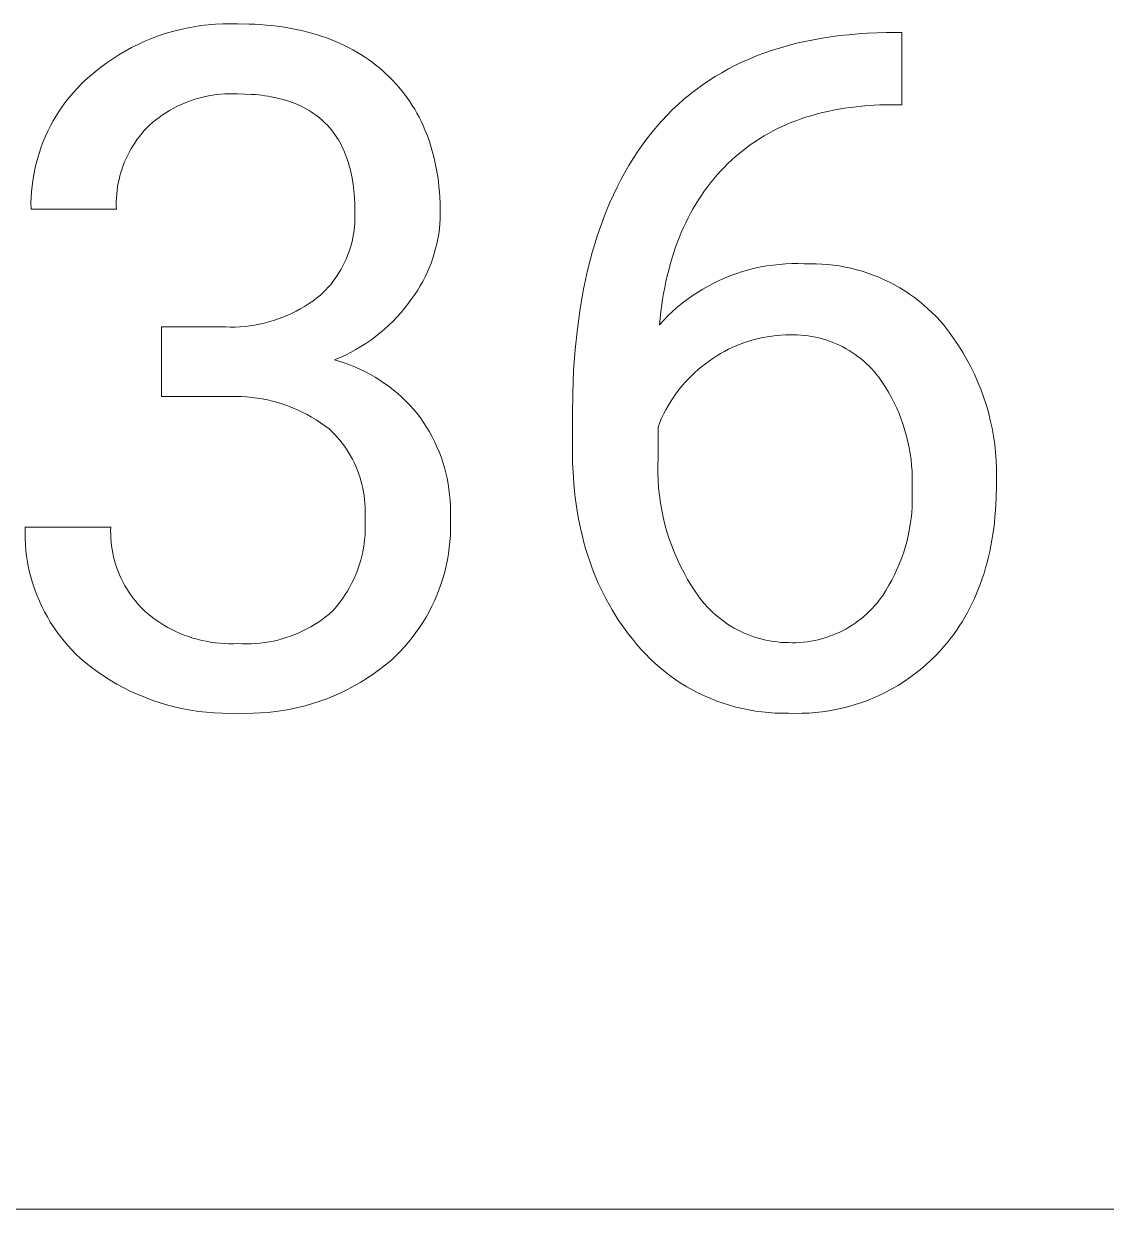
# Model space of a CAD drawing. Header units: millimetres. Extents: x -1893 to 2799, y -925 to 2353.
# Drawn here: x 1941 to 2012.7, y -662.3 to -583.8 of the extents above; entities that cross this region are included whole.
import ezdxf

# ---------------------------------------------------------------- set-up
doc = ezdxf.new("R2010")
doc.units = ezdxf.units.MM
doc.header["$MEASUREMENT"] = 0
doc.layers.add('Domyślny', color=7, linetype='Continuous', true_color=0x000000)

msp = doc.modelspace()

# ---------------------------------------------------------------- linework, layer by layer
at = {"layer": 'Domyślny', "color": 18, "lineweight": 15, "true_color": 0x000000}
for p, q in [((1950.874, -584.337), (1951.343, -584.215)), ((1951.343, -584.215), (1951.815, -584.109)), ((1951.815, -584.109), (1952.291, -584.019)), ((1952.291, -584.019), (1952.77, -583.946)), ((1952.77, -583.946), (1953.251, -583.89)), ((1953.251, -583.89), (1953.733, -583.85)), ((1953.733, -583.85), (1954.217, -583.827)), ((1954.217, -583.827), (1954.701, -583.82)), ((1954.701, -583.82), (1955.185, -583.831)), ((1955.185, -583.831), (1955.962, -583.843)), ((1955.962, -583.843), (1956.343, -583.859)), ((1956.343, -583.859), (1956.718, -583.882)), ((1956.718, -583.882), (1957.088, -583.911)), ((1957.088, -583.911), (1957.452, -583.946)), ((1957.452, -583.946), (1957.811, -583.988)), ((1957.811, -583.988), (1958.165, -584.036)), ((1958.165, -584.036), (1958.513, -584.091)), ((1958.513, -584.091), (1958.856, -584.152)), ((1958.856, -584.152), (1959.193, -584.22)), ((1959.193, -584.22), (1959.525, -584.294)), ((1948.61, -585.187), (1949.051, -584.986)), ((1949.051, -584.986), (1949.498, -584.8)), ((1949.498, -584.8), (1949.951, -584.63)), ((1949.951, -584.63), (1950.41, -584.475)), ((1950.41, -584.475), (1950.874, -584.337)), ((1959.525, -584.294), (1959.852, -584.375)), ((1959.852, -584.375), (1960.173, -584.462)), ((1960.173, -584.462), (1960.489, -584.556)), ((1960.489, -584.556), (1960.8, -584.657)), ((1960.8, -584.657), (1961.105, -584.764)), ((1961.105, -584.764), (1961.405, -584.877)), ((1961.405, -584.877), (1961.7, -584.997)), ((1961.7, -584.997), (1961.989, -585.124)), ((1992.224, -585.118), (1992.775, -584.992)), ((1992.775, -584.992), (1993.336, -584.878)), ((1993.336, -584.878), (1993.907, -584.776)), ((1993.907, -584.776), (1994.488, -584.687)), ((1994.488, -584.687), (1995.08, -584.61)), ((1995.08, -584.61), (1995.681, -584.546)), ((1995.681, -584.546), (1996.292, -584.494)), ((1996.292, -584.494), (1996.913, -584.454)), ((1996.913, -584.454), (1997.544, -584.427)), ((1997.544, -584.427), (1998.185, -584.412)), ((1998.185, -584.412), (1999.2, -584.412)), ((1999.2, -584.412), (1999.2, -589.193)), ((1947.334, -585.879), (1947.752, -585.634)), ((1947.752, -585.634), (1948.177, -585.403)), ((1948.177, -585.403), (1948.61, -585.187)), ((1961.989, -585.124), (1962.273, -585.257)), ((1962.273, -585.257), (1962.552, -585.397)), ((1962.552, -585.397), (1962.825, -585.543)), ((1962.825, -585.543), (1963.093, -585.696)), ((1963.093, -585.696), (1963.355, -585.855)), ((1989.618, -585.936), (1990.119, -585.747)), ((1990.119, -585.747), (1990.63, -585.571)), ((1990.63, -585.571), (1991.152, -585.408)), ((1991.152, -585.408), (1991.683, -585.257)), ((1991.683, -585.257), (1992.224, -585.118)), ((1946.137, -586.7), (1946.526, -586.413)), ((1946.526, -586.413), (1946.926, -586.139)), ((1946.926, -586.139), (1947.334, -585.879)), ((1963.355, -585.855), (1963.612, -586.022)), ((1963.612, -586.022), (1963.864, -586.195)), ((1963.864, -586.195), (1964.111, -586.374)), ((1964.111, -586.374), (1964.352, -586.56)), ((1964.352, -586.56), (1964.588, -586.753)), ((1987.712, -586.813), (1988.174, -586.575)), ((1988.174, -586.575), (1988.645, -586.349)), ((1988.645, -586.349), (1989.126, -586.136)), ((1989.126, -586.136), (1989.618, -585.936)), ((1945.106, -587.57), (1945.389, -587.315)), ((1945.389, -587.315), (1945.757, -587.001)), ((1945.757, -587.001), (1946.137, -586.7)), ((1964.588, -586.753), (1964.819, -586.952)), ((1964.819, -586.952), (1965.044, -587.158)), ((1965.044, -587.158), (1965.263, -587.368)), ((1965.263, -587.368), (1965.475, -587.582)), ((1986.388, -587.601), (1986.82, -587.326)), ((1986.82, -587.326), (1987.261, -587.063)), ((1987.261, -587.063), (1987.712, -586.813)), ((1944.311, -588.392), (1944.567, -588.109)), ((1944.567, -588.109), (1944.832, -587.835)), ((1944.832, -587.835), (1945.106, -587.57)), ((1965.475, -587.582), (1965.681, -587.802)), ((1965.681, -587.802), (1965.88, -588.026)), ((1965.88, -588.026), (1966.071, -588.256)), ((1985.555, -588.189), (1985.967, -587.889)), ((1985.967, -587.889), (1986.388, -587.601)), ((1943.829, -588.982), (1944.065, -588.683)), ((1944.065, -588.683), (1944.311, -588.392)), ((1952.194, -588.884), (1951.934, -588.976)), ((1952.457, -588.8), (1952.194, -588.884)), ((1952.723, -588.725), (1952.457, -588.8)), ((1952.991, -588.66), (1952.723, -588.725)), ((1953.262, -588.603), (1952.991, -588.66)), ((1953.534, -588.556), (1953.262, -588.603)), ((1953.807, -588.518), (1953.534, -588.556)), ((1954.082, -588.49), (1953.807, -588.518)), ((1954.357, -588.471), (1954.082, -588.49)), ((1954.633, -588.462), (1954.357, -588.471)), ((1954.909, -588.462), (1954.633, -588.462)), ((1955.185, -588.471), (1954.909, -588.462)), ((1955.664, -588.479), (1955.185, -588.471)), ((1956.127, -588.501), (1955.664, -588.479)), ((1956.353, -588.518), (1956.127, -588.501)), ((1956.576, -588.539), (1956.353, -588.518)), ((1956.794, -588.564), (1956.576, -588.539)), ((1957.009, -588.593), (1956.794, -588.564)), ((1957.22, -588.625), (1957.009, -588.593)), ((1957.427, -588.661), (1957.22, -588.625)), ((1957.63, -588.701), (1957.427, -588.661)), ((1957.829, -588.745), (1957.63, -588.701)), ((1958.025, -588.792), (1957.829, -588.745)), ((1958.217, -588.844), (1958.025, -588.792)), ((1958.405, -588.899), (1958.217, -588.844)), ((1958.589, -588.958), (1958.405, -588.899)), ((1966.071, -588.256), (1966.256, -588.491)), ((1966.256, -588.491), (1966.434, -588.732)), ((1966.434, -588.732), (1966.605, -588.977)), ((1984.381, -589.163), (1984.762, -588.826)), ((1984.762, -588.826), (1985.154, -588.501)), ((1985.154, -588.501), (1985.555, -588.189)), ((1943.183, -589.925), (1943.387, -589.604)), ((1943.387, -589.604), (1943.603, -589.289)), ((1943.603, -589.289), (1943.829, -588.982)), ((1950.454, -589.714), (1950.224, -589.866)), ((1950.69, -589.57), (1950.454, -589.714)), ((1950.93, -589.434), (1950.69, -589.57)), ((1951.175, -589.307), (1950.93, -589.434)), ((1951.424, -589.188), (1951.175, -589.307)), ((1951.678, -589.078), (1951.424, -589.188)), ((1951.934, -588.976), (1951.678, -589.078)), ((1958.77, -589.021), (1958.589, -588.958)), ((1958.946, -589.087), (1958.77, -589.021)), ((1959.119, -589.158), (1958.946, -589.087)), ((1959.288, -589.232), (1959.119, -589.158)), ((1959.453, -589.31), (1959.288, -589.232)), ((1959.615, -589.392), (1959.453, -589.31)), ((1959.773, -589.477), (1959.615, -589.392)), ((1959.926, -589.567), (1959.773, -589.477)), ((1960.077, -589.66), (1959.926, -589.567)), ((1960.223, -589.757), (1960.077, -589.66)), ((1966.605, -588.977), (1966.769, -589.228)), ((1966.769, -589.228), (1966.926, -589.484)), ((1966.926, -589.484), (1967.076, -589.745)), ((1983.648, -589.875), (1984.009, -589.513)), ((1984.009, -589.513), (1984.381, -589.163)), ((1993.941, -589.706), (1993.59, -589.796)), ((1994.298, -589.624), (1993.941, -589.706)), ((1994.66, -589.548), (1994.298, -589.624)), ((1995.028, -589.48), (1994.66, -589.548)), ((1995.4, -589.419), (1995.028, -589.48)), ((1995.778, -589.365), (1995.4, -589.419)), ((1996.161, -589.319), (1995.778, -589.365)), ((1996.549, -589.279), (1996.161, -589.319)), ((1996.942, -589.247), (1996.549, -589.279)), ((1997.341, -589.222), (1996.942, -589.247)), ((1997.744, -589.204), (1997.341, -589.222)), ((1998.153, -589.193), (1997.744, -589.204)), ((1999.2, -589.193), (1998.153, -589.193)), ((1942.806, -590.588), (1942.989, -590.253)), ((1942.989, -590.253), (1943.183, -589.925)), ((1949.565, -590.367), (1949.357, -590.549)), ((1949.779, -590.192), (1949.565, -590.367)), ((1949.998, -590.025), (1949.779, -590.192)), ((1950.224, -589.866), (1949.998, -590.025)), ((1960.365, -589.858), (1960.223, -589.757)), ((1960.504, -589.963), (1960.365, -589.858)), ((1960.639, -590.071), (1960.504, -589.963)), ((1960.77, -590.184), (1960.639, -590.071)), ((1960.897, -590.3), (1960.77, -590.184)), ((1961.021, -590.42), (1960.897, -590.3)), ((1961.14, -590.544), (1961.021, -590.42)), ((1967.076, -589.745), (1967.22, -590.011)), ((1967.22, -590.011), (1967.356, -590.282)), ((1967.356, -590.282), (1967.485, -590.559)), ((1982.954, -590.637), (1983.296, -590.25)), ((1983.296, -590.25), (1983.648, -589.875)), ((1991.59, -590.484), (1991.275, -590.624)), ((1991.91, -590.351), (1991.59, -590.484)), ((1992.236, -590.226), (1991.91, -590.351)), ((1992.566, -590.108), (1992.236, -590.226)), ((1992.902, -589.996), (1992.566, -590.108)), ((1993.244, -589.892), (1992.902, -589.996)), ((1993.59, -589.796), (1993.244, -589.892)), ((1942.327, -591.626), (1942.475, -591.275)), ((1942.475, -591.275), (1942.635, -590.928)), ((1942.635, -590.928), (1942.806, -590.588)), ((1948.702, -591.281), (1948.555, -591.477)), ((1948.857, -591.09), (1948.702, -591.281)), ((1949.017, -590.904), (1948.857, -591.09)), ((1949.184, -590.724), (1949.017, -590.904)), ((1949.357, -590.549), (1949.184, -590.724)), ((1961.256, -590.672), (1961.14, -590.544)), ((1961.368, -590.803), (1961.256, -590.672)), ((1961.477, -590.938), (1961.368, -590.803)), ((1961.581, -591.078), (1961.477, -590.938)), ((1961.682, -591.221), (1961.581, -591.078)), ((1961.779, -591.367), (1961.682, -591.221)), ((1967.485, -590.559), (1967.608, -590.84)), ((1967.608, -590.84), (1967.724, -591.127)), ((1967.724, -591.127), (1967.832, -591.419)), ((1982.3, -591.448), (1982.623, -591.036)), ((1982.623, -591.036), (1982.954, -590.637)), ((1990.067, -591.256), (1989.778, -591.432)), ((1990.361, -591.087), (1990.067, -591.256)), ((1990.66, -590.926), (1990.361, -591.087)), ((1990.965, -590.771), (1990.66, -590.926)), ((1991.275, -590.624), (1990.965, -590.771)), ((1942.067, -592.342), (1942.191, -591.982)), ((1942.191, -591.982), (1942.327, -591.626)), ((1948.152, -592.094), (1948.032, -592.309)), ((1948.279, -591.884), (1948.152, -592.094)), ((1948.413, -591.678), (1948.279, -591.884)), ((1948.555, -591.477), (1948.413, -591.678)), ((1961.872, -591.518), (1961.779, -591.367)), ((1961.961, -591.672), (1961.872, -591.518)), ((1962.046, -591.831), (1961.961, -591.672)), ((1962.128, -591.993), (1962.046, -591.831)), ((1962.206, -592.159), (1962.128, -591.993)), ((1967.832, -591.419), (1967.934, -591.716)), ((1967.934, -591.716), (1968.028, -592.018)), ((1968.028, -592.018), (1968.116, -592.325)), ((1981.685, -592.304), (1981.987, -591.87)), ((1981.987, -591.87), (1982.3, -591.448)), ((1988.942, -592.003), (1988.674, -592.208)), ((1989.216, -591.805), (1988.942, -592.003)), ((1989.494, -591.615), (1989.216, -591.805)), ((1989.778, -591.432), (1989.494, -591.615)), ((1941.856, -593.075), (1941.955, -592.707)), ((1941.955, -592.707), (1942.067, -592.342)), ((1947.814, -592.749), (1947.716, -592.974)), ((1947.919, -592.527), (1947.814, -592.749)), ((1948.032, -592.309), (1947.919, -592.527)), ((1962.28, -592.329), (1962.206, -592.159)), ((1962.35, -592.502), (1962.28, -592.329)), ((1962.417, -592.68), (1962.35, -592.502)), ((1962.48, -592.861), (1962.417, -592.68)), ((1962.538, -593.046), (1962.48, -592.861)), ((1968.116, -592.325), (1968.197, -592.638)), ((1968.197, -592.638), (1968.27, -592.955)), ((1981.11, -593.206), (1981.392, -592.75)), ((1981.392, -592.75), (1981.685, -592.304)), ((1987.901, -592.865), (1987.654, -593.099)), ((1988.154, -592.639), (1987.901, -592.865)), ((1988.411, -592.42), (1988.154, -592.639)), ((1988.674, -592.208), (1988.411, -592.42)), ((1941.694, -593.82), (1941.769, -593.446)), ((1941.769, -593.446), (1941.856, -593.075)), ((1947.544, -593.434), (1947.469, -593.669)), ((1947.626, -593.203), (1947.544, -593.434)), ((1947.716, -592.974), (1947.626, -593.203)), ((1962.594, -593.235), (1962.538, -593.046)), ((1962.645, -593.428), (1962.594, -593.235)), ((1962.692, -593.624), (1962.645, -593.428)), ((1962.736, -593.825), (1962.692, -593.624)), ((1968.27, -592.955), (1968.337, -593.277)), ((1968.337, -593.277), (1968.397, -593.605)), ((1968.397, -593.605), (1968.45, -593.938)), ((1980.839, -593.674), (1981.11, -593.206)), ((1987.18, -593.585), (1986.953, -593.838)), ((1987.414, -593.339), (1987.18, -593.585)), ((1987.654, -593.099), (1987.414, -593.339)), ((1941.583, -594.574), (1941.632, -594.196)), ((1941.632, -594.196), (1941.694, -593.82)), ((1947.293, -594.384), (1947.251, -594.626)), ((1947.344, -594.144), (1947.293, -594.384)), ((1947.402, -593.905), (1947.344, -594.144)), ((1947.469, -593.669), (1947.402, -593.905)), ((1962.776, -594.029), (1962.736, -593.825)), ((1962.812, -594.237), (1962.776, -594.029)), ((1962.844, -594.449), (1962.812, -594.237)), ((1962.873, -594.665), (1962.844, -594.449)), ((1968.45, -593.938), (1968.495, -594.275)), ((1968.495, -594.275), (1968.534, -594.618)), ((1980.326, -594.643), (1980.577, -594.153)), ((1980.577, -594.153), (1980.839, -593.674)), ((1986.518, -594.36), (1986.31, -594.63)), ((1986.732, -594.096), (1986.518, -594.36)), ((1986.953, -593.838), (1986.732, -594.096)), ((1941.523, -595.333), (1941.546, -594.953)), ((1941.546, -594.953), (1941.583, -594.574)), ((1947.191, -595.114), (1947.173, -595.359)), ((1947.217, -594.869), (1947.191, -595.114)), ((1947.251, -594.626), (1947.217, -594.869)), ((1962.898, -594.885), (1962.873, -594.665)), ((1962.918, -595.108), (1962.898, -594.885)), ((1962.936, -595.335), (1962.918, -595.108)), ((1968.534, -594.618), (1968.566, -594.966)), ((1968.566, -594.966), (1968.59, -595.319)), ((1979.854, -595.657), (1980.085, -595.145)), ((1980.085, -595.145), (1980.326, -594.643)), ((1985.913, -595.188), (1985.725, -595.476)), ((1986.109, -594.906), (1985.913, -595.188)), ((1986.31, -594.63), (1986.109, -594.906)), ((1941.512, -595.714), (1941.523, -595.333)), ((1941.514, -596.096), (1941.512, -595.714)), ((1947.164, -595.604), (1947.163, -595.85)), ((1947.163, -595.85), (1947.17, -596.096)), ((1947.173, -595.359), (1947.164, -595.604)), ((1962.958, -595.802), (1962.936, -595.335)), ((1962.966, -596.283), (1962.958, -595.802)), ((1968.59, -595.319), (1968.608, -595.677)), ((1968.608, -595.677), (1968.618, -596.04)), ((1979.634, -596.182), (1979.854, -595.657)), ((1985.542, -595.77), (1985.366, -596.07)), ((1985.725, -595.476), (1985.542, -595.77)), ((1947.17, -596.096), (1941.514, -596.096)), ((1962.959, -597.022), (1962.97, -596.776)), ((1962.972, -596.529), (1962.966, -596.283)), ((1962.97, -596.776), (1962.972, -596.529)), ((1968.612, -596.742), (1968.591, -597.075)), ((1968.622, -596.408), (1968.612, -596.742)), ((1968.618, -596.04), (1968.622, -596.408)), ((1979.224, -597.264), (1979.424, -596.717)), ((1979.424, -596.717), (1979.634, -596.182)), ((1985.033, -596.688), (1984.876, -597.005)), ((1985.197, -596.376), (1985.033, -596.688)), ((1985.366, -596.07), (1985.197, -596.376)), ((1962.876, -597.756), (1962.912, -597.513)), ((1962.912, -597.513), (1962.94, -597.268)), ((1962.94, -597.268), (1962.959, -597.022)), ((1968.559, -597.407), (1968.514, -597.738)), ((1968.591, -597.075), (1968.559, -597.407)), ((1979.034, -597.822), (1979.224, -597.264)), ((1984.726, -597.329), (1984.582, -597.659)), ((1984.876, -597.005), (1984.726, -597.329)), ((1962.716, -598.478), (1962.778, -598.239)), ((1962.778, -598.239), (1962.831, -597.999)), ((1962.831, -597.999), (1962.876, -597.756)), ((1968.459, -598.068), (1968.392, -598.395)), ((1968.514, -597.738), (1968.459, -598.068)), ((1978.855, -598.391), (1979.034, -597.822)), ((1984.312, -598.337), (1984.187, -598.685)), ((1984.444, -597.995), (1984.312, -598.337)), ((1984.582, -597.659), (1984.444, -597.995)), ((1962.482, -599.179), (1962.568, -598.948)), ((1962.568, -598.948), (1962.646, -598.714)), ((1962.646, -598.714), (1962.716, -598.478)), ((1968.225, -599.041), (1968.124, -599.36)), ((1968.314, -598.719), (1968.225, -599.041)), ((1968.392, -598.395), (1968.314, -598.719)), ((1978.527, -599.564), (1978.686, -598.972)), ((1978.686, -598.972), (1978.855, -598.391)), ((1984.069, -599.039), (1983.956, -599.399)), ((1984.187, -598.685), (1984.069, -599.039)), ((1962.058, -600.068), (1962.176, -599.852)), ((1962.176, -599.852), (1962.285, -599.631)), ((1962.285, -599.631), (1962.387, -599.407)), ((1962.387, -599.407), (1962.482, -599.179)), ((1968.013, -599.674), (1967.891, -599.985)), ((1968.124, -599.36), (1968.013, -599.674)), ((1978.378, -600.167), (1978.527, -599.564)), ((1983.85, -599.764), (1983.751, -600.136)), ((1983.956, -599.399), (1983.85, -599.764)), ((1989.446, -600.02), (1989.85, -599.934)), ((1989.85, -599.934), (1990.258, -599.862)), ((1990.258, -599.862), (1990.667, -599.804)), ((1990.667, -599.804), (1991.079, -599.759)), ((1991.079, -599.759), (1991.491, -599.729)), ((1991.491, -599.729), (1991.905, -599.713)), ((1991.905, -599.713), (1992.318, -599.711)), ((1992.318, -599.711), (1992.732, -599.724)), ((1992.732, -599.724), (1993.12, -599.715)), ((1993.12, -599.715), (1993.509, -599.719)), ((1993.509, -599.719), (1993.897, -599.736)), ((1993.897, -599.736), (1994.284, -599.766)), ((1994.284, -599.766), (1994.67, -599.81)), ((1994.67, -599.81), (1995.054, -599.866)), ((1995.054, -599.866), (1995.437, -599.936)), ((1995.437, -599.936), (1995.816, -600.018)), ((1961.515, -600.89), (1961.662, -600.692)), ((1961.662, -600.692), (1961.801, -600.489)), ((1961.801, -600.489), (1961.933, -600.281)), ((1961.933, -600.281), (1962.058, -600.068)), ((1967.615, -600.593), (1967.461, -600.89)), ((1967.758, -600.292), (1967.615, -600.593)), ((1967.891, -599.985), (1967.758, -600.292)), ((1978.239, -600.781), (1978.378, -600.167)), ((1983.657, -600.514), (1983.57, -600.898)), ((1983.751, -600.136), (1983.657, -600.514)), ((1987.101, -600.822), (1987.48, -600.655)), ((1987.48, -600.655), (1987.864, -600.501)), ((1987.864, -600.501), (1988.253, -600.361)), ((1988.253, -600.361), (1988.647, -600.234)), ((1988.647, -600.234), (1989.044, -600.12)), ((1989.044, -600.12), (1989.446, -600.02)), ((1995.816, -600.018), (1996.193, -600.113)), ((1996.193, -600.113), (1996.566, -600.221)), ((1996.566, -600.221), (1996.935, -600.341)), ((1996.935, -600.341), (1997.301, -600.473)), ((1997.301, -600.473), (1997.661, -600.618)), ((1997.661, -600.618), (1998.016, -600.775)), ((1960.863, -601.629), (1961.036, -601.453)), ((1961.036, -601.453), (1961.202, -601.271)), ((1961.202, -601.271), (1961.362, -601.083)), ((1961.362, -601.083), (1961.515, -600.89)), ((1967.124, -601.466), (1966.94, -601.745)), ((1967.297, -601.181), (1967.124, -601.466)), ((1967.461, -600.89), (1967.297, -601.181)), ((1977.993, -602.044), (1978.111, -601.407)), ((1978.111, -601.407), (1978.239, -600.781)), ((1983.49, -601.288), (1983.415, -601.684)), ((1983.57, -600.898), (1983.49, -601.288)), ((1985.65, -601.615), (1986.003, -601.398)), ((1986.003, -601.398), (1986.362, -601.194)), ((1986.362, -601.194), (1986.728, -601.002)), ((1986.728, -601.002), (1987.101, -600.822)), ((1998.016, -600.775), (1998.366, -600.944)), ((1998.366, -600.944), (1998.71, -601.125)), ((1998.71, -601.125), (1999.048, -601.317)), ((1999.048, -601.317), (1999.379, -601.52)), ((1959.903, -602.371), (1960.17, -602.189)), ((1960.17, -602.189), (1960.431, -601.998)), ((1960.431, -601.998), (1960.685, -601.798)), ((1960.685, -601.798), (1960.863, -601.629)), ((1966.747, -602.017), (1966.518, -602.333)), ((1966.94, -601.745), (1966.747, -602.017)), ((1977.886, -602.693), (1977.993, -602.044)), ((1983.347, -602.086), (1983.23, -602.908)), ((1983.415, -601.684), (1983.347, -602.086)), ((1984.641, -602.336), (1984.969, -602.084)), ((1984.969, -602.084), (1985.305, -601.844)), ((1985.305, -601.844), (1985.65, -601.615)), ((1999.379, -601.52), (1999.703, -601.735)), ((1999.703, -601.735), (2000.019, -601.96)), ((2000.019, -601.96), (2000.328, -602.196)), ((2000.328, -602.196), (2000.628, -602.442)), ((1958.483, -603.138), (1958.777, -603.005)), ((1958.777, -603.005), (1959.067, -602.861)), ((1959.067, -602.861), (1959.351, -602.707)), ((1959.351, -602.707), (1959.63, -602.544)), ((1959.63, -602.544), (1959.903, -602.371)), ((1966.028, -602.94), (1965.768, -603.23)), ((1966.278, -602.641), (1966.028, -602.94)), ((1966.518, -602.333), (1966.278, -602.641)), ((1977.701, -604.024), (1977.886, -602.693)), ((1983.23, -602.908), (1983.138, -603.755)), ((1983.71, -603.157), (1984.011, -602.872)), ((1984.011, -602.872), (1984.321, -602.599)), ((1984.321, -602.599), (1984.641, -602.336)), ((2000.628, -602.442), (2000.92, -602.698)), ((2000.92, -602.698), (2001.203, -602.964)), ((2001.203, -602.964), (2001.478, -603.24)), ((1955.357, -603.894), (1955.679, -603.868)), ((1955.679, -603.868), (1956, -603.83)), ((1956, -603.83), (1956.32, -603.781)), ((1956.32, -603.781), (1956.637, -603.722)), ((1956.637, -603.722), (1956.953, -603.651)), ((1956.953, -603.651), (1957.265, -603.57)), ((1957.265, -603.57), (1957.575, -603.478)), ((1957.575, -603.478), (1957.882, -603.375)), ((1957.882, -603.375), (1958.184, -603.262)), ((1958.184, -603.262), (1958.483, -603.138)), ((1965.218, -603.784), (1964.93, -604.047)), ((1965.498, -603.512), (1965.218, -603.784)), ((1965.768, -603.23), (1965.498, -603.512)), ((1983.138, -603.755), (1983.419, -603.451)), ((1983.419, -603.451), (1983.71, -603.157)), ((2001.478, -603.24), (2001.742, -603.524)), ((2001.742, -603.524), (2001.997, -603.817)), ((2001.997, -603.817), (2002.329, -604.244)), ((1950.154, -603.908), (1954.388, -603.908)), ((1950.154, -608.517), (1950.154, -603.908)), ((1954.388, -603.908), (1954.711, -603.914)), ((1954.711, -603.914), (1955.034, -603.91)), ((1955.034, -603.91), (1955.357, -603.894)), ((1964.327, -604.542), (1964.013, -604.774)), ((1964.632, -604.299), (1964.327, -604.542)), ((1964.93, -604.047), (1964.632, -604.299)), ((1977.558, -605.4), (1977.701, -604.024)), ((1989.987, -604.604), (1989.693, -604.668)), ((1990.282, -604.55), (1989.987, -604.604)), ((1990.58, -604.505), (1990.282, -604.55)), ((1990.878, -604.471), (1990.58, -604.505)), ((1991.178, -604.446), (1990.878, -604.471)), ((1991.478, -604.431), (1991.178, -604.446)), ((1991.779, -604.426), (1991.478, -604.431)), ((1992.021, -604.424), (1991.779, -604.426)), ((1992.263, -604.429), (1992.021, -604.424)), ((1992.504, -604.443), (1992.263, -604.429)), ((1992.746, -604.464), (1992.504, -604.443)), ((1992.986, -604.494), (1992.746, -604.464)), ((1993.225, -604.532), (1992.986, -604.494)), ((1993.463, -604.578), (1993.225, -604.532)), ((1993.698, -604.632), (1993.463, -604.578)), ((1993.932, -604.694), (1993.698, -604.632)), ((2002.329, -604.244), (2002.645, -604.683)), ((1963.027, -605.403), (1962.685, -605.59)), ((1963.363, -605.204), (1963.027, -605.403)), ((1963.692, -604.994), (1963.363, -605.204)), ((1964.013, -604.774), (1963.692, -604.994)), ((1977.455, -606.822), (1977.558, -605.4)), ((1987.719, -605.382), (1987.452, -605.521)), ((1987.99, -605.252), (1987.719, -605.382)), ((1988.265, -605.132), (1987.99, -605.252)), ((1988.544, -605.02), (1988.265, -605.132)), ((1988.827, -604.918), (1988.544, -605.02)), ((1989.113, -604.825), (1988.827, -604.918)), ((1989.402, -604.742), (1989.113, -604.825)), ((1989.693, -604.668), (1989.402, -604.742)), ((1994.164, -604.764), (1993.932, -604.694)), ((1994.393, -604.842), (1994.164, -604.764)), ((1994.62, -604.927), (1994.393, -604.842)), ((1994.843, -605.021), (1994.62, -604.927)), ((1995.064, -605.121), (1994.843, -605.021)), ((1995.28, -605.229), (1995.064, -605.121)), ((1995.493, -605.344), (1995.28, -605.229)), ((1995.702, -605.467), (1995.493, -605.344)), ((2002.645, -604.683), (2002.947, -605.132)), ((2002.947, -605.132), (2003.233, -605.591)), ((1961.982, -605.928), (1961.622, -606.08)), ((1961.622, -606.08), (1961.975, -606.184)), ((1961.975, -606.184), (1962.323, -606.301)), ((1962.336, -605.765), (1961.982, -605.928)), ((1962.685, -605.59), (1962.336, -605.765)), ((1986.435, -606.161), (1986.182, -606.343)), ((1986.681, -605.988), (1986.435, -606.161)), ((1986.933, -605.824), (1986.681, -605.988)), ((1987.19, -605.668), (1986.933, -605.824)), ((1987.452, -605.521), (1987.19, -605.668)), ((1995.907, -605.596), (1995.702, -605.467)), ((1996.107, -605.732), (1995.907, -605.596)), ((1996.302, -605.875), (1996.107, -605.732)), ((1996.492, -606.025), (1996.302, -605.875)), ((1996.678, -606.181), (1996.492, -606.025)), ((1996.858, -606.343), (1996.678, -606.181)), ((2003.233, -605.591), (2003.502, -606.06)), ((2003.502, -606.06), (2003.756, -606.537)), ((1962.323, -606.301), (1962.668, -606.429)), ((1962.668, -606.429), (1963.008, -606.569)), ((1963.008, -606.569), (1963.343, -606.72)), ((1963.343, -606.72), (1963.672, -606.883)), ((1963.672, -606.883), (1963.996, -607.057)), ((1977.394, -608.289), (1977.455, -606.822)), ((1985.461, -606.941), (1985.234, -607.156)), ((1985.694, -606.734), (1985.461, -606.941)), ((1985.935, -606.534), (1985.694, -606.734)), ((1986.182, -606.343), (1985.935, -606.534)), ((1997.032, -606.511), (1996.858, -606.343)), ((1997.2, -606.685), (1997.032, -606.511)), ((1997.363, -606.864), (1997.2, -606.685)), ((1997.519, -607.049), (1997.363, -606.864)), ((2003.756, -606.537), (2003.993, -607.023)), ((1963.996, -607.057), (1964.314, -607.241)), ((1964.314, -607.241), (1964.626, -607.437)), ((1964.626, -607.437), (1964.93, -607.642)), ((1964.93, -607.642), (1965.228, -607.859)), ((1984.804, -607.608), (1984.601, -607.845)), ((1985.015, -607.378), (1984.804, -607.608)), ((1985.234, -607.156), (1985.015, -607.378)), ((1997.669, -607.239), (1997.519, -607.049)), ((1997.894, -607.562), (1997.669, -607.239)), ((1998.108, -607.892), (1997.894, -607.562)), ((2003.993, -607.023), (2004.213, -607.517)), ((2004.213, -607.517), (2004.416, -608.019)), ((1954.388, -608.517), (1950.154, -608.517)), ((1954.738, -608.504), (1954.388, -608.517)), ((1955.088, -608.502), (1954.738, -608.504)), ((1955.438, -608.513), (1955.088, -608.502)), ((1955.788, -608.535), (1955.438, -608.513)), ((1956.137, -608.569), (1955.788, -608.535)), ((1956.484, -608.615), (1956.137, -608.569)), ((1965.228, -607.859), (1965.518, -608.085)), ((1965.518, -608.085), (1965.8, -608.32)), ((1965.8, -608.32), (1966.073, -608.566)), ((1966.073, -608.566), (1966.339, -608.82)), ((1977.373, -609.801), (1977.394, -608.289)), ((1984.218, -608.339), (1984.039, -608.595)), ((1984.405, -608.089), (1984.218, -608.339)), ((1984.601, -607.845), (1984.405, -608.089)), ((1998.31, -608.23), (1998.108, -607.892)), ((1998.502, -608.574), (1998.31, -608.23)), ((1998.681, -608.924), (1998.502, -608.574)), ((2004.416, -608.019), (2004.602, -608.527)), ((2004.602, -608.527), (2004.77, -609.041)), ((1956.829, -608.673), (1956.484, -608.615)), ((1957.172, -608.743), (1956.829, -608.673)), ((1957.513, -608.824), (1957.172, -608.743)), ((1957.851, -608.916), (1957.513, -608.824)), ((1958.185, -609.021), (1957.851, -608.916)), ((1958.516, -609.136), (1958.185, -609.021)), ((1958.843, -609.263), (1958.516, -609.136)), ((1959.165, -609.4), (1958.843, -609.263)), ((1966.339, -608.82), (1966.595, -609.083)), ((1966.595, -609.083), (1966.843, -609.355)), ((1966.843, -609.355), (1967.081, -609.635)), ((1983.709, -609.125), (1983.557, -609.397)), ((1983.87, -608.857), (1983.709, -609.125)), ((1984.039, -608.595), (1983.87, -608.857)), ((1998.849, -609.281), (1998.681, -608.924)), ((1999.005, -609.642), (1998.849, -609.281)), ((2004.77, -609.041), (2004.92, -609.56)), ((1959.482, -609.549), (1959.165, -609.4)), ((1959.794, -609.708), (1959.482, -609.549)), ((1960.1, -609.878), (1959.794, -609.708)), ((1960.401, -610.058), (1960.1, -609.878)), ((1960.695, -610.248), (1960.401, -610.058)), ((1967.081, -609.635), (1967.309, -609.923)), ((1967.309, -609.923), (1967.518, -610.226)), ((1977.373, -611.957), (1977.373, -609.801)), ((1983.282, -609.958), (1983.158, -610.245)), ((1983.415, -609.675), (1983.282, -609.958)), ((1983.557, -609.397), (1983.415, -609.675)), ((1999.148, -610.009), (1999.005, -609.642)), ((1999.279, -610.38), (1999.148, -610.009)), ((2004.92, -609.56), (2005.052, -610.084)), ((2005.052, -610.084), (2005.167, -610.613)), ((1960.982, -610.448), (1960.695, -610.248)), ((1961.263, -610.657), (1960.982, -610.448)), ((1961.447, -610.833), (1961.263, -610.657)), ((1961.624, -611.015), (1961.447, -610.833)), ((1967.518, -610.226), (1967.716, -610.535)), ((1967.716, -610.535), (1967.903, -610.851)), ((1967.903, -610.851), (1968.079, -611.173)), ((1983.158, -610.245), (1983.045, -610.536)), ((1983.045, -610.536), (1983.045, -612.598)), ((1999.398, -610.755), (1999.279, -610.38)), ((1999.504, -611.134), (1999.398, -610.755)), ((2005.167, -610.613), (2005.262, -611.145)), ((1961.795, -611.203), (1961.624, -611.015)), ((1961.96, -611.397), (1961.795, -611.203)), ((1962.118, -611.596), (1961.96, -611.397)), ((1962.269, -611.8), (1962.118, -611.596)), ((1968.079, -611.173), (1968.244, -611.501)), ((1968.244, -611.501), (1968.398, -611.835)), ((1999.597, -611.517), (1999.504, -611.134)), ((1999.677, -611.902), (1999.597, -611.517)), ((2005.262, -611.145), (2005.34, -611.681)), ((2005.34, -611.681), (2005.399, -612.218)), ((1962.413, -612.009), (1962.269, -611.8)), ((1962.55, -612.224), (1962.413, -612.009)), ((1962.68, -612.442), (1962.55, -612.224)), ((1962.802, -612.666), (1962.68, -612.442)), ((1968.398, -611.835), (1968.54, -612.174)), ((1968.54, -612.174), (1968.67, -612.517)), ((1977.389, -612.913), (1977.373, -611.957)), ((1999.744, -612.29), (1999.677, -611.902)), ((1999.798, -612.68), (1999.744, -612.29)), ((2005.399, -612.218), (2005.44, -612.757)), ((1962.916, -612.893), (1962.802, -612.666)), ((1963.022, -613.124), (1962.916, -612.893)), ((1963.121, -613.358), (1963.022, -613.124)), ((1968.67, -612.517), (1968.789, -612.865)), ((1968.789, -612.865), (1968.895, -613.217)), ((1968.895, -613.217), (1968.989, -613.572)), ((1977.435, -613.846), (1977.389, -612.913)), ((1983.045, -612.598), (1983.029, -613.09)), ((1983.029, -613.09), (1983.031, -613.583)), ((1999.84, -613.072), (1999.798, -612.68)), ((1999.867, -613.464), (1999.84, -613.072)), ((2005.44, -612.757), (2005.462, -613.298)), ((1963.211, -613.596), (1963.121, -613.358)), ((1963.293, -613.836), (1963.211, -613.596)), ((1963.367, -614.079), (1963.293, -613.836)), ((1963.433, -614.325), (1963.367, -614.079)), ((1968.989, -613.572), (1969.071, -613.93)), ((1969.071, -613.93), (1969.14, -614.291)), ((1977.47, -614.304), (1977.435, -613.846)), ((1983.031, -613.583), (1983.049, -614.075)), ((1983.049, -614.075), (1983.083, -614.567)), ((1999.882, -613.858), (1999.867, -613.464)), ((1999.884, -614.251), (1999.882, -613.858)), ((2005.465, -613.839), (2005.45, -614.379)), ((2005.462, -613.298), (2005.465, -613.839)), ((1963.49, -614.573), (1963.433, -614.325)), ((1963.539, -614.822), (1963.49, -614.573)), ((1963.579, -615.073), (1963.539, -614.822)), ((1969.14, -614.291), (1969.197, -614.653)), ((1969.197, -614.653), (1969.242, -615.018)), ((1977.513, -614.756), (1977.47, -614.304)), ((1977.564, -615.202), (1977.513, -614.756)), ((1983.083, -614.567), (1983.134, -615.057)), ((1999.872, -614.645), (1999.884, -614.251)), ((1999.884, -615.035), (1999.872, -614.645)), ((2005.45, -614.379), (2005.435, -615.227)), ((1963.61, -615.325), (1963.579, -615.073)), ((1963.633, -615.579), (1963.61, -615.325)), ((1963.647, -615.832), (1963.633, -615.579)), ((1969.242, -615.018), (1969.274, -615.384)), ((1969.274, -615.384), (1969.293, -615.751)), ((1977.622, -615.644), (1977.564, -615.202)), ((1977.688, -616.079), (1977.622, -615.644)), ((1983.134, -615.057), (1983.202, -615.545)), ((1983.202, -615.545), (1983.286, -616.03)), ((1999.869, -615.817), (1999.883, -615.426)), ((1999.883, -615.426), (1999.884, -615.035)), ((2005.417, -615.642), (2005.392, -616.053)), ((2005.435, -615.227), (2005.417, -615.642)), ((1963.638, -616.595), (1963.65, -616.341)), ((1963.653, -616.087), (1963.647, -615.832)), ((1963.65, -616.341), (1963.653, -616.087)), ((1969.293, -615.751), (1969.3, -616.118)), ((1969.3, -616.118), (1969.294, -616.485)), ((1977.762, -616.509), (1977.688, -616.079)), ((1983.286, -616.03), (1983.387, -616.513)), ((1999.802, -616.596), (1999.842, -616.207)), ((1999.842, -616.207), (1999.869, -615.817)), ((2005.392, -616.053), (2005.359, -616.458)), ((1941.116, -617.546), (1941.123, -617.157)), ((1941.123, -617.157), (1946.795, -617.157)), ((1946.795, -617.157), (1946.789, -617.407)), ((1963.651, -616.873), (1963.638, -616.595)), ((1963.65, -617.43), (1963.655, -617.152)), ((1963.655, -617.152), (1963.651, -616.873)), ((1969.294, -616.485), (1969.306, -616.892)), ((1969.306, -616.892), (1969.305, -617.3)), ((1977.843, -616.933), (1977.762, -616.509)), ((1977.933, -617.352), (1977.843, -616.933)), ((1983.387, -616.513), (1983.504, -616.991)), ((1983.504, -616.991), (1983.637, -617.466)), ((1999.683, -617.368), (1999.749, -616.983)), ((1999.749, -616.983), (1999.802, -616.596)), ((2005.32, -616.857), (2005.273, -617.251)), ((2005.359, -616.458), (2005.32, -616.857)), ((1941.123, -617.934), (1941.116, -617.546)), ((1941.143, -618.322), (1941.123, -617.934)), ((1946.789, -617.407), (1946.791, -617.657)), ((1946.791, -617.657), (1946.802, -617.907)), ((1946.802, -617.907), (1946.822, -618.156)), ((1963.578, -618.263), (1963.611, -617.986)), ((1963.611, -617.986), (1963.635, -617.708)), ((1963.635, -617.708), (1963.65, -617.43)), ((1969.289, -617.707), (1969.261, -618.113)), ((1969.305, -617.3), (1969.289, -617.707)), ((1978.03, -617.765), (1977.933, -617.352)), ((1978.134, -618.172), (1978.03, -617.765)), ((1983.637, -617.466), (1983.786, -617.935)), ((1983.786, -617.935), (1983.951, -618.399)), ((1999.512, -618.131), (1999.604, -617.751)), ((1999.604, -617.751), (1999.683, -617.368)), ((2005.218, -617.64), (2005.157, -618.023)), ((2005.273, -617.251), (2005.218, -617.64)), ((1941.177, -618.709), (1941.143, -618.322)), ((1941.224, -619.095), (1941.177, -618.709)), ((1946.822, -618.156), (1946.85, -618.405)), ((1946.85, -618.405), (1946.886, -618.652)), ((1946.886, -618.652), (1946.932, -618.898)), ((1963.484, -618.812), (1963.535, -618.538)), ((1963.535, -618.538), (1963.578, -618.263)), ((1969.218, -618.518), (1969.162, -618.922)), ((1969.261, -618.113), (1969.218, -618.518)), ((1978.247, -618.574), (1978.134, -618.172)), ((1978.367, -618.971), (1978.247, -618.574)), ((1983.951, -618.399), (1984.131, -618.858)), ((1999.291, -618.881), (1999.408, -618.508)), ((1999.408, -618.508), (1999.512, -618.131)), ((2005.012, -618.774), (2004.928, -619.141)), ((2005.088, -618.401), (2005.012, -618.774)), ((2005.157, -618.023), (2005.088, -618.401)), ((1941.284, -619.479), (1941.224, -619.095)), ((1941.358, -619.86), (1941.284, -619.479)), ((1946.932, -618.898), (1946.985, -619.143)), ((1946.985, -619.143), (1947.047, -619.385)), ((1947.047, -619.385), (1947.118, -619.625)), ((1963.274, -619.62), (1963.353, -619.353)), ((1963.353, -619.353), (1963.423, -619.084)), ((1963.423, -619.084), (1963.484, -618.812)), ((1969.092, -619.323), (1969.009, -619.722)), ((1969.162, -618.922), (1969.092, -619.323)), ((1978.495, -619.362), (1978.367, -618.971)), ((1978.631, -619.747), (1978.495, -619.362)), ((1984.131, -618.858), (1984.327, -619.31)), ((1984.327, -619.31), (1984.538, -619.755)), ((1999.02, -619.614), (1999.162, -619.25)), ((1999.162, -619.25), (1999.291, -618.881)), ((2004.838, -619.503), (2004.74, -619.86)), ((2004.928, -619.141), (2004.838, -619.503)), ((1941.444, -620.239), (1941.358, -619.86)), ((1941.544, -620.615), (1941.444, -620.239)), ((1947.118, -619.625), (1947.196, -619.862)), ((1947.196, -619.862), (1947.283, -620.097)), ((1947.283, -620.097), (1947.378, -620.328)), ((1947.378, -620.328), (1947.481, -620.556)), ((1962.984, -620.404), (1963.089, -620.146)), ((1963.089, -620.146), (1963.186, -619.885)), ((1963.186, -619.885), (1963.274, -619.62)), ((1968.913, -620.118), (1968.803, -620.51)), ((1969.009, -619.722), (1968.913, -620.118)), ((1978.774, -620.127), (1978.631, -619.747)), ((1978.926, -620.501), (1978.774, -620.127)), ((1984.538, -619.755), (1984.764, -620.193)), ((1984.764, -620.193), (1985.005, -620.623)), ((1998.523, -620.676), (1998.701, -620.327)), ((1998.701, -620.327), (1998.866, -619.973)), ((1998.866, -619.973), (1999.02, -619.614)), ((2004.635, -620.211), (2004.522, -620.557)), ((2004.74, -619.86), (2004.635, -620.211)), ((1941.657, -620.987), (1941.544, -620.615)), ((1941.782, -621.354), (1941.657, -620.987)), ((1947.481, -620.556), (1947.591, -620.781)), ((1947.591, -620.781), (1947.709, -621.001)), ((1947.709, -621.001), (1947.835, -621.217)), ((1962.617, -621.154), (1962.747, -620.908)), ((1962.747, -620.908), (1962.87, -620.658)), ((1962.87, -620.658), (1962.984, -620.404)), ((1968.68, -620.898), (1968.544, -621.282)), ((1968.803, -620.51), (1968.68, -620.898)), ((1979.085, -620.87), (1978.926, -620.501)), ((1979.251, -621.233), (1979.085, -620.87)), ((1985.005, -620.623), (1985.26, -621.044)), ((1985.26, -621.044), (1985.529, -621.457)), ((1998.134, -621.354), (1998.334, -621.018)), ((1998.334, -621.018), (1998.523, -620.676)), ((2004.403, -620.897), (2004.276, -621.232)), ((2004.522, -620.557), (2004.403, -620.897)), ((1941.92, -621.717), (1941.782, -621.354)), ((1942.07, -622.076), (1941.92, -621.717)), ((1947.835, -621.217), (1947.968, -621.429)), ((1947.968, -621.429), (1948.108, -621.636)), ((1948.108, -621.636), (1948.256, -621.838)), ((1948.256, -621.838), (1948.41, -622.035)), ((1962.013, -622.091), (1962.176, -621.864)), ((1962.176, -621.864), (1962.331, -621.633)), ((1962.331, -621.633), (1962.478, -621.396)), ((1962.478, -621.396), (1962.617, -621.154)), ((1968.395, -621.662), (1968.234, -622.036)), ((1968.544, -621.282), (1968.395, -621.662)), ((1979.426, -621.591), (1979.251, -621.233)), ((1979.608, -621.944), (1979.426, -621.591)), ((1985.529, -621.457), (1985.671, -621.665)), ((1985.671, -621.665), (1985.819, -621.868)), ((1985.819, -621.868), (1985.975, -622.066)), ((1997.7, -622.004), (1997.923, -621.682)), ((1997.923, -621.682), (1998.134, -621.354)), ((2004, -621.886), (2003.851, -622.205)), ((2004.141, -621.562), (2004, -621.886)), ((2004.276, -621.232), (2004.141, -621.562)), ((1942.233, -622.429), (1942.07, -622.076)), ((1942.408, -622.775), (1942.233, -622.429)), ((1948.41, -622.035), (1948.571, -622.227)), ((1948.571, -622.227), (1948.738, -622.413)), ((1948.738, -622.413), (1948.912, -622.592)), ((1948.912, -622.592), (1949.092, -622.766)), ((1961.482, -622.735), (1961.666, -622.526)), ((1961.666, -622.526), (1961.843, -622.311)), ((1961.843, -622.311), (1962.013, -622.091)), ((1968.06, -622.404), (1967.874, -622.766)), ((1968.234, -622.036), (1968.06, -622.404)), ((1979.797, -622.29), (1979.608, -621.944)), ((1979.995, -622.632), (1979.797, -622.29)), ((1980.2, -622.968), (1979.995, -622.632)), ((1985.975, -622.066), (1986.137, -622.259)), ((1986.137, -622.259), (1986.305, -622.446)), ((1986.305, -622.446), (1986.48, -622.627)), ((1986.48, -622.627), (1986.661, -622.803)), ((1997.046, -622.74), (1997.219, -622.564)), ((1997.219, -622.564), (1997.386, -622.383)), ((1997.386, -622.383), (1997.546, -622.196)), ((1997.546, -622.196), (1997.7, -622.004)), ((2003.695, -622.519), (2003.531, -622.827)), ((2003.851, -622.205), (2003.695, -622.519)), ((1942.595, -623.116), (1942.408, -622.775)), ((1942.793, -623.45), (1942.595, -623.116)), ((1943.003, -623.777), (1942.793, -623.45)), ((1949.092, -622.766), (1949.323, -622.96)), ((1949.323, -622.96), (1949.561, -623.146)), ((1949.561, -623.146), (1949.805, -623.323)), ((1949.805, -623.323), (1950.055, -623.492)), ((1950.055, -623.492), (1950.311, -623.652)), ((1960.298, -623.617), (1960.547, -623.457)), ((1960.547, -623.457), (1960.789, -623.289)), ((1960.789, -623.289), (1961.027, -623.112)), ((1961.027, -623.112), (1961.257, -622.928)), ((1961.257, -622.928), (1961.482, -622.735)), ((1967.465, -623.471), (1967.243, -623.813)), ((1967.675, -623.122), (1967.465, -623.471)), ((1967.874, -622.766), (1967.675, -623.122)), ((1980.413, -623.298), (1980.2, -622.968)), ((1980.634, -623.623), (1980.413, -623.298)), ((1986.661, -622.803), (1986.847, -622.972)), ((1986.847, -622.972), (1987.04, -623.135)), ((1987.04, -623.135), (1987.237, -623.291)), ((1987.237, -623.291), (1987.44, -623.44)), ((1987.44, -623.44), (1987.647, -623.582)), ((1996.099, -623.524), (1996.299, -623.38)), ((1996.299, -623.38), (1996.494, -623.23)), ((1996.494, -623.23), (1996.683, -623.073)), ((1996.683, -623.073), (1996.868, -622.909)), ((1996.868, -622.909), (1997.046, -622.74)), ((2003.182, -623.428), (2002.997, -623.721)), ((2003.36, -623.13), (2003.182, -623.428)), ((2003.531, -622.827), (2003.36, -623.13)), ((1943.224, -624.097), (1943.003, -623.777)), ((1943.456, -624.409), (1943.224, -624.097)), ((1950.311, -623.652), (1950.572, -623.802)), ((1950.572, -623.802), (1950.839, -623.944)), ((1950.839, -623.944), (1951.11, -624.076)), ((1951.11, -624.076), (1951.386, -624.199)), ((1951.386, -624.199), (1951.666, -624.312)), ((1958.704, -624.387), (1958.98, -624.282)), ((1958.98, -624.282), (1959.253, -624.167)), ((1959.253, -624.167), (1959.521, -624.043)), ((1959.521, -624.043), (1959.785, -623.91)), ((1959.785, -623.91), (1960.044, -623.768)), ((1960.044, -623.768), (1960.298, -623.617)), ((1967.01, -624.147), (1966.766, -624.473)), ((1967.243, -623.813), (1967.01, -624.147)), ((1980.862, -623.943), (1980.634, -623.623)), ((1981.098, -624.257), (1980.862, -623.943)), ((1981.342, -624.566), (1981.098, -624.257)), ((1987.647, -623.582), (1987.86, -623.718)), ((1987.86, -623.718), (1988.077, -623.846)), ((1988.077, -623.846), (1988.298, -623.966)), ((1988.298, -623.966), (1988.523, -624.079)), ((1988.523, -624.079), (1988.751, -624.185)), ((1988.751, -624.185), (1988.983, -624.282)), ((1988.983, -624.282), (1989.219, -624.372)), ((1994.58, -624.331), (1994.808, -624.238)), ((1994.808, -624.238), (1995.033, -624.138)), ((1995.033, -624.138), (1995.254, -624.03)), ((1995.254, -624.03), (1995.472, -623.914)), ((1995.472, -623.914), (1995.685, -623.791)), ((1995.685, -623.791), (1995.894, -623.661)), ((1995.894, -623.661), (1996.099, -623.524)), ((2002.604, -624.289), (2002.397, -624.566)), ((2002.804, -624.008), (2002.604, -624.289)), ((2002.997, -623.721), (2002.804, -624.008)), ((1943.699, -624.712), (1943.456, -624.409)), ((1943.952, -625.007), (1943.699, -624.712)), ((1944.214, -625.293), (1943.952, -625.007)), ((1951.666, -624.312), (1951.949, -624.415)), ((1951.949, -624.415), (1952.236, -624.509)), ((1952.236, -624.509), (1952.526, -624.592)), ((1952.526, -624.592), (1952.819, -624.665)), ((1952.819, -624.665), (1953.114, -624.728)), ((1953.114, -624.728), (1953.411, -624.78)), ((1953.411, -624.78), (1953.71, -624.822)), ((1953.71, -624.822), (1954.01, -624.854)), ((1954.01, -624.854), (1954.311, -624.875)), ((1954.311, -624.875), (1954.613, -624.886)), ((1954.613, -624.886), (1954.915, -624.886)), ((1954.915, -624.886), (1955.216, -624.876)), ((1955.216, -624.876), (1955.511, -624.891)), ((1955.511, -624.891), (1955.807, -624.895)), ((1955.807, -624.895), (1956.102, -624.89)), ((1956.102, -624.89), (1956.398, -624.874)), ((1956.398, -624.874), (1956.692, -624.849)), ((1956.692, -624.849), (1956.985, -624.813)), ((1956.985, -624.813), (1957.277, -624.767)), ((1957.277, -624.767), (1957.568, -624.711)), ((1957.568, -624.711), (1957.856, -624.645)), ((1957.856, -624.645), (1958.141, -624.569)), ((1958.141, -624.569), (1958.424, -624.483)), ((1958.424, -624.483), (1958.704, -624.387)), ((1966.511, -624.79), (1966.245, -625.099)), ((1966.766, -624.473), (1966.511, -624.79)), ((1981.618, -624.909), (1981.342, -624.566)), ((1981.905, -625.242), (1981.618, -624.909)), ((1989.219, -624.372), (1989.457, -624.454)), ((1989.457, -624.454), (1989.698, -624.527)), ((1989.698, -624.527), (1989.941, -624.593)), ((1989.941, -624.593), (1990.186, -624.65)), ((1990.186, -624.65), (1990.433, -624.699)), ((1990.433, -624.699), (1990.681, -624.739)), ((1990.681, -624.739), (1990.931, -624.771)), ((1990.931, -624.771), (1991.182, -624.795)), ((1991.182, -624.795), (1991.433, -624.81)), ((1991.433, -624.81), (1991.685, -624.816)), ((1991.685, -624.816), (1991.931, -624.821)), ((1991.931, -624.821), (1992.177, -624.818)), ((1992.177, -624.818), (1992.423, -624.806)), ((1992.423, -624.806), (1992.669, -624.786)), ((1992.669, -624.786), (1992.914, -624.758)), ((1992.914, -624.758), (1993.157, -624.721)), ((1993.157, -624.721), (1993.399, -624.676)), ((1993.399, -624.676), (1993.64, -624.623)), ((1993.64, -624.623), (1993.878, -624.562)), ((1993.878, -624.562), (1994.115, -624.493)), ((1994.115, -624.493), (1994.349, -624.416)), ((1994.349, -624.416), (1994.58, -624.331)), ((2002.183, -624.837), (2001.961, -625.103)), ((2002.397, -624.566), (2002.183, -624.837)), ((1944.487, -625.57), (1944.214, -625.293)), ((1944.769, -625.837), (1944.487, -625.57)), ((1945.06, -626.094), (1944.769, -625.837)), ((1965.683, -625.689), (1965.388, -625.969)), ((1965.969, -625.399), (1965.683, -625.689)), ((1966.245, -625.099), (1965.969, -625.399)), ((1982.204, -625.565), (1981.905, -625.242)), ((1982.514, -625.877), (1982.204, -625.565)), ((2001.421, -625.687), (2001.1, -625.999)), ((2001.731, -625.363), (2001.421, -625.687)), ((2001.961, -625.103), (2001.731, -625.363)), ((1945.469, -626.418), (1945.06, -626.094)), ((1945.889, -626.727), (1945.469, -626.418)), ((1964.606, -626.596), (1964.2, -626.889)), ((1965.002, -626.289), (1964.606, -626.596)), ((1965.388, -625.969), (1965.002, -626.289)), ((1982.834, -626.179), (1982.514, -625.877)), ((1983.165, -626.469), (1982.834, -626.179)), ((1983.505, -626.748), (1983.165, -626.469)), ((2000.426, -626.59), (2000.073, -626.868)), ((2000.768, -626.301), (2000.426, -626.59)), ((2001.1, -625.999), (2000.768, -626.301)), ((1946.319, -627.021), (1945.889, -626.727)), ((1946.76, -627.3), (1946.319, -627.021)), ((1947.209, -627.564), (1946.76, -627.3)), ((1963.784, -627.168), (1963.358, -627.432)), ((1964.2, -626.889), (1963.784, -627.168)), ((1983.855, -627.015), (1983.505, -626.748)), ((1984.214, -627.269), (1983.855, -627.015)), ((1984.582, -627.511), (1984.214, -627.269)), ((1999.341, -627.385), (1998.962, -627.625)), ((1999.712, -627.133), (1999.341, -627.385)), ((2000.073, -626.868), (1999.712, -627.133)), ((1947.668, -627.812), (1947.209, -627.564)), ((1948.135, -628.044), (1947.668, -627.812)), ((1948.609, -628.26), (1948.135, -628.044)), ((1962.031, -628.136), (1961.573, -628.34)), ((1962.481, -627.917), (1962.031, -628.136)), ((1962.924, -627.682), (1962.481, -627.917)), ((1963.358, -627.432), (1962.924, -627.682)), ((1984.957, -627.74), (1984.582, -627.511)), ((1985.341, -627.956), (1984.957, -627.74)), ((1985.731, -628.159), (1985.341, -627.956)), ((1986.128, -628.348), (1985.731, -628.159)), ((1998.18, -628.064), (1997.778, -628.262)), ((1998.575, -627.851), (1998.18, -628.064)), ((1998.962, -627.625), (1998.575, -627.851)), ((1949.091, -628.459), (1948.609, -628.26)), ((1949.579, -628.641), (1949.091, -628.459)), ((1950.074, -628.806), (1949.579, -628.641)), ((1950.574, -628.954), (1950.074, -628.806)), ((1951.078, -629.084), (1950.574, -628.954)), ((1959.68, -628.994), (1959.195, -629.116)), ((1960.162, -628.855), (1959.68, -628.994)), ((1960.638, -628.699), (1960.162, -628.855)), ((1961.109, -628.527), (1960.638, -628.699)), ((1961.573, -628.34), (1961.109, -628.527)), ((1986.532, -628.523), (1986.128, -628.348)), ((1986.941, -628.684), (1986.532, -628.523)), ((1987.356, -628.831), (1986.941, -628.684)), ((1987.776, -628.964), (1987.356, -628.831)), ((1988.2, -629.082), (1987.776, -628.964)), ((1996.109, -628.914), (1995.679, -629.04)), ((1996.535, -628.773), (1996.109, -628.914)), ((1996.955, -628.617), (1996.535, -628.773)), ((1997.37, -628.447), (1996.955, -628.617)), ((1997.778, -628.262), (1997.37, -628.447)), ((1951.587, -629.197), (1951.078, -629.084)), ((1952.1, -629.292), (1951.587, -629.197)), ((1952.616, -629.369), (1952.1, -629.292)), ((1953.133, -629.428), (1952.616, -629.369)), ((1953.653, -629.469), (1953.133, -629.428)), ((1954.174, -629.493), (1953.653, -629.469)), ((1954.695, -629.498), (1954.174, -629.493)), ((1955.216, -629.485), (1954.695, -629.498)), ((1955.717, -629.499), (1955.216, -629.485)), ((1956.218, -629.495), (1955.717, -629.499)), ((1956.719, -629.475), (1956.218, -629.495)), ((1957.218, -629.437), (1956.719, -629.475)), ((1957.716, -629.382), (1957.218, -629.437)), ((1958.212, -629.311), (1957.716, -629.382)), ((1958.705, -629.222), (1958.212, -629.311)), ((1959.195, -629.116), (1958.705, -629.222)), ((1988.627, -629.185), (1988.2, -629.082)), ((1989.058, -629.273), (1988.627, -629.185)), ((1989.492, -629.347), (1989.058, -629.273)), ((1989.928, -629.405), (1989.492, -629.347)), ((1990.366, -629.449), (1989.928, -629.405)), ((1990.805, -629.477), (1990.366, -629.449)), ((1991.245, -629.49), (1990.805, -629.477)), ((1991.685, -629.488), (1991.245, -629.49)), ((1992.133, -629.5), (1991.685, -629.488)), ((1992.581, -629.497), (1992.133, -629.5)), ((1993.029, -629.478), (1992.581, -629.497)), ((1993.476, -629.443), (1993.029, -629.478)), ((1993.922, -629.394), (1993.476, -629.443)), ((1994.366, -629.328), (1993.922, -629.394)), ((1994.807, -629.247), (1994.366, -629.328)), ((1995.245, -629.151), (1994.807, -629.247)), ((1995.679, -629.04), (1995.245, -629.151)), ((1025.42, -662.347), (2798.56, -662.347))]:
    msp.add_line(p, q, dxfattribs=at)

doc.saveas('drawing.dxf')
